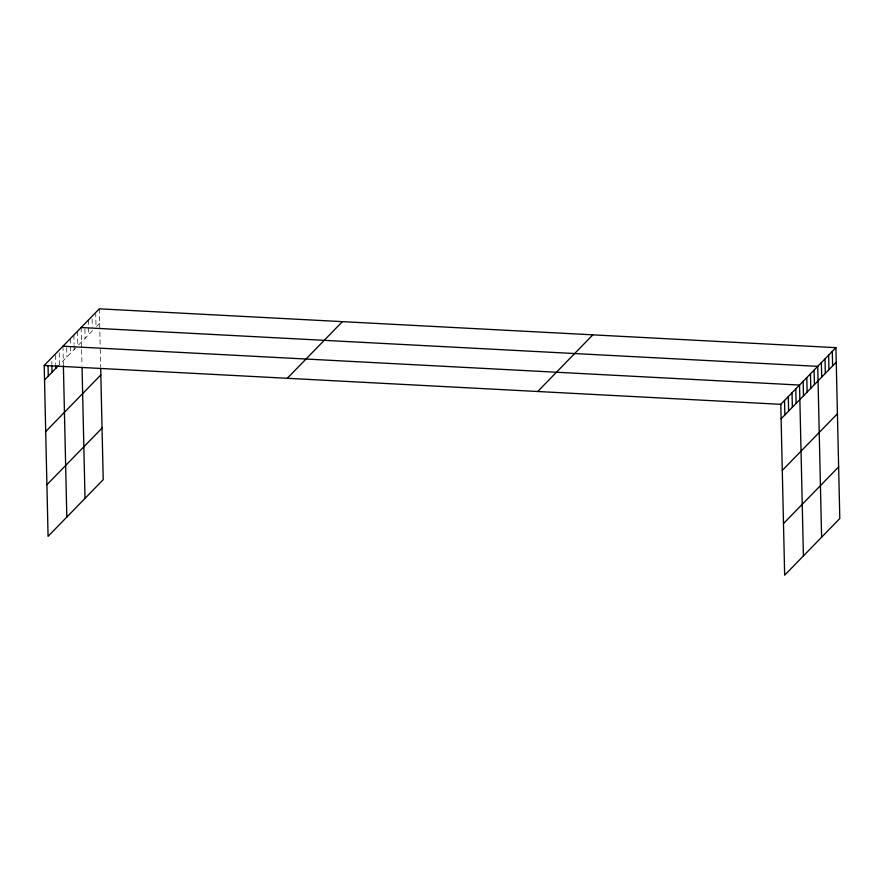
<?xml version="1.0" encoding="UTF-8"?>
<svg xmlns="http://www.w3.org/2000/svg" width="884" height="884" viewBox="0 0 884 884"><rect width="100%" height="100%" fill="white"/><g stroke="black" fill="none" stroke-linecap="round" stroke-linejoin="round"><path stroke-width="0.66" stroke-dasharray="4.42 3.31" d="M76.013 347.622L59.526 364.562L59.228 351.39M78.742 344.815L92.389 330.804L92.301 326.848M99.671 323.323L96.025 327.058L95.726 313.886M99.34 308.825L100.19 346.539M100.257 349.125L100.665 367.18M92.124 318.947L92.267 325.533M88.422 320.052L88.754 334.539M84.897 329.058L85.107 338.274M81.14 327.522L81.615 348.462M81.648 349.755L82.002 365.236M77.505 331.268L77.803 344.44M73.869 335.003L74.068 344.219M74.101 345.545L74.19 349.489M70.223 338.738L70.554 353.235M66.709 347.743L66.919 356.97M62.952 346.219L63.361 364.584M55.482 355.235L55.692 364.462M51.791 361.722L51.847 364.363"/><path stroke-width="1.33" d="M100.688 368.473L103.218 479.68L48.079 536.334L44.2 365.479L99.34 308.825L835.921 347.666L839.8 518.521L784.66 575.175L780.782 404.319L835.921 347.666M44.531 379.965L58.587 365.523M45.703 431.569L100.842 374.915M46.907 484.73L102.047 428.088M287.278 378.297L342.406 321.643M537.715 391.502L592.855 334.848M781.113 418.806L836.253 362.164M782.285 470.41L837.424 413.756M783.489 523.571L838.629 466.918M81.14 327.522L817.722 366.363L821.601 537.218M62.952 346.219L799.534 385.059L803.412 555.903M44.2 365.479L780.782 404.319M832.286 351.412L832.617 365.899M828.639 355.147L828.971 369.634M825.004 358.882L825.336 373.379M821.369 362.628L821.7 377.114M814.087 370.098L814.418 384.595M810.451 373.844L810.783 388.33M806.805 377.578L807.136 392.065M803.169 381.313L803.501 395.811M795.788 388.905L796.108 403.402M792.031 392.761L792.362 407.248M788.285 396.618L788.616 411.104M784.539 400.463L784.859 414.95M82.057 367.81L85.019 498.377M63.394 365.865L66.819 517.074M55.714 365.777L55.78 368.418M51.88 365.678L52.023 372.263M48.034 365.578L48.277 376.12"/></g></svg>
